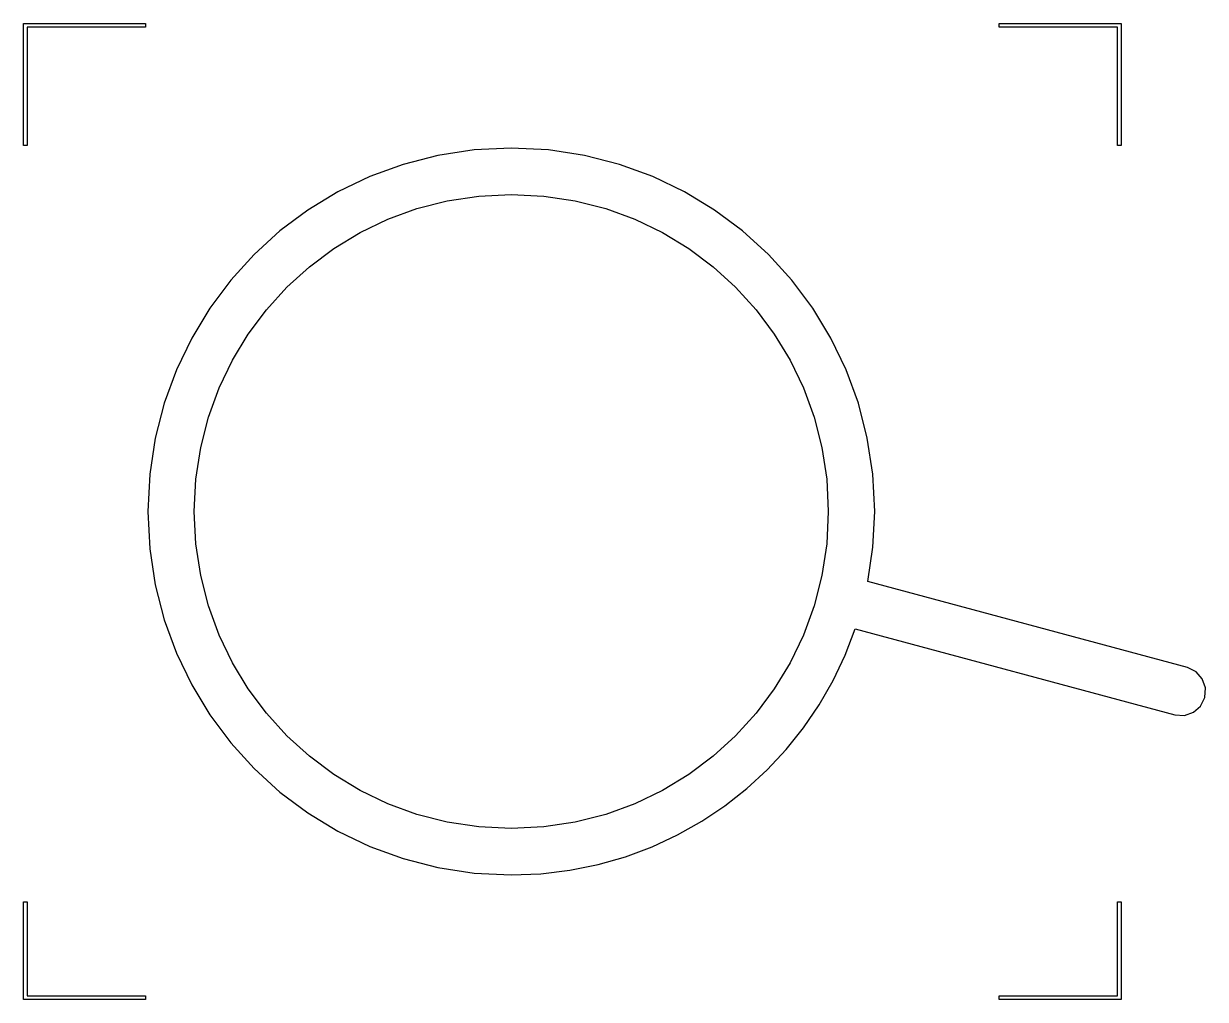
# Model space of a CAD drawing. Extents: x 0 to 7.27, y 0 to 6.
import ezdxf

# ---------------------------------------------------------------- set-up
doc = ezdxf.new("R2010")
doc.units = 0
doc.layers.add('Layer_1', color=7, linetype='CONTINUOUS')

msp = doc.modelspace()

# ---------------------------------------------------------------- linework, layer by layer
at = {"layer": 'Layer_1', "color": 7}
for points in [[(0.750005, 5.999948), (0.750005, 5.978658), (0.02125, 5.978658), (0.02125, 5.249943), (0.000001, 5.249943), (0.000001, 5.989282), (0.000001, 5.999948), (0.750005, 5.999948), (0.750005, 5.999948)], [(6.749943, 5.999948), (6.749943, 5.249943), (6.728693, 5.249943), (6.728693, 5.978658), (5.999937, 5.978658), (5.999937, 5.999948), (6.749943, 5.999948), (6.749943, 5.999948)], [(0.02125, 0.599979), (0.02125, 0.021249), (0.750005, 0.021249), (0.750005, 0), (0.000001, 0), (0.000001, 0.599979), (0.02125, 0.599979), (0.02125, 0.599979)], [(6.749937, 0.599979), (6.749937, 0), (5.999932, 0), (5.999932, 0.021249), (6.728688, 0.021249), (6.728688, 0.599979), (6.749937, 0.599979), (6.749937, 0.599979)]]:
    msp.add_lwpolyline(points, close=True, dxfattribs=at)
for points in [[(2.999382, 5.235081), (2.770523, 5.223564), (2.548352, 5.189757), (2.333984, 5.134772), (2.128532, 5.059726), (1.933112, 4.965732), (1.748838, 4.853906), (1.576824, 4.72536), (1.418186, 4.581211), (1.274036, 4.422573), (1.145491, 4.250559), (1.033664, 4.066285), (0.93967, 3.870865), (0.864624, 3.665413), (0.80964, 3.451044), (0.775832, 3.228873), (0.764315, 3.000014), (0.775832, 2.771153), (0.80964, 2.54898), (0.864624, 2.334609), (0.93967, 2.129154), (1.033664, 1.933729), (1.145491, 1.74945), (1.274036, 1.577432), (1.418186, 1.418788), (1.576824, 1.274634), (1.748838, 1.146084), (1.933112, 1.034253), (2.128532, 0.940255), (2.333984, 0.865205), (2.548352, 0.810218), (2.770523, 0.776408), (2.999382, 0.764891), (3.181924, 0.772205), (3.360364, 0.793773), (3.534146, 0.829033), (3.702709, 0.877424), (3.865494, 0.938384), (4.021944, 1.01135), (4.171497, 1.095761), (4.313596, 1.191056), (4.447682, 1.296673), (4.573195, 1.41205), (4.689577, 1.536625), (4.796268, 1.669836), (4.892709, 1.811122), (4.978342, 1.959921), (5.052608, 2.115672), (5.114947, 2.277811), (7.080139, 1.750243), (7.139857, 1.746421), (7.194498, 1.765164), (7.23811, 1.803042), (7.264741, 1.856628), (7.268474, 1.91635), (7.24965, 1.970961), (7.211707, 2.014515), (7.158081, 2.041064), (5.192613, 2.568743), (5.223724, 2.78135), (5.23445, 3.000014), (5.222933, 3.228873), (5.189126, 3.451044), (5.134141, 3.665413), (5.059095, 3.870865), (4.965101, 4.066285), (4.853275, 4.250559), (4.72473, 4.422573), (4.580581, 4.581211), (4.421942, 4.72536), (4.249929, 4.853906), (4.065654, 4.965732), (3.870234, 5.059726), (3.664782, 5.134772), (3.450414, 5.189757), (3.228242, 5.223564), (2.999382, 5.235081), (2.999382, 5.235081)], [(2.999382, 4.949938), (3.19905, 4.93989), (3.392882, 4.910396), (3.579908, 4.862428), (3.759153, 4.796957), (3.929647, 4.714957), (4.090417, 4.617398), (4.24049, 4.505254), (4.378894, 4.379496), (4.504656, 4.241098), (4.616805, 4.09103), (4.714368, 3.930265), (4.796373, 3.759775), (4.861847, 3.580533), (4.909818, 3.393511), (4.939314, 3.19968), (4.949362, 3.000014), (4.939314, 2.800346), (4.909818, 2.606514), (4.861847, 2.419489), (4.796373, 2.240243), (4.714368, 2.069749), (4.616805, 1.90898), (4.504656, 1.758907), (4.378894, 1.620503), (4.24049, 1.49474), (4.090417, 1.382591), (3.929647, 1.285028), (3.759153, 1.203023), (3.579908, 1.137549), (3.392882, 1.089578), (3.19905, 1.060083), (2.999382, 1.050035), (2.799715, 1.060083), (2.605883, 1.089578), (2.418858, 1.137549), (2.239612, 1.203023), (2.069119, 1.285028), (1.908349, 1.382591), (1.758276, 1.49474), (1.619872, 1.620503), (1.494109, 1.758907), (1.38196, 1.90898), (1.284397, 2.069749), (1.202392, 2.240243), (1.136918, 2.419489), (1.088947, 2.606514), (1.059451, 2.800346), (1.049403, 3.000014), (1.059451, 3.19968), (1.088947, 3.393511), (1.136918, 3.580533), (1.202392, 3.759775), (1.284397, 3.930265), (1.38196, 4.09103), (1.494109, 4.241098), (1.619872, 4.379496), (1.758276, 4.505254), (1.908349, 4.617398), (2.069119, 4.714957), (2.239612, 4.796957), (2.418858, 4.862428), (2.605883, 4.910396), (2.799715, 4.93989), (2.999382, 4.949938), (2.999382, 4.949938)]]:
    msp.add_lwpolyline(points, dxfattribs=at)

doc.saveas('drawing.dxf')
